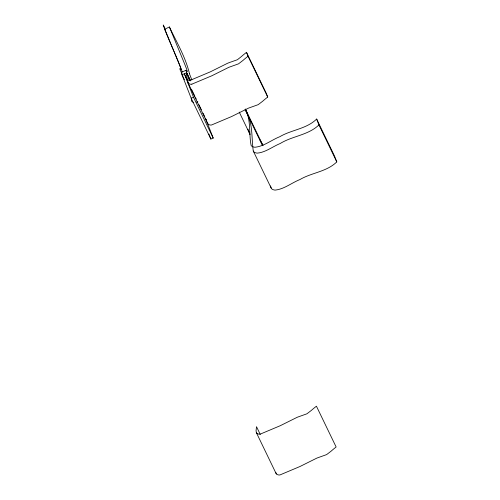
<?xml version="1.0" encoding="UTF-8"?>
<svg xmlns="http://www.w3.org/2000/svg" width="500" height="500" viewBox="0 0 500 500"><rect width="100%" height="100%" fill="white"/><g stroke="black" fill="none" stroke-linecap="round" stroke-linejoin="round"><path stroke-width="0.75" d="M182.275 72.013A11.806 0.425 67.3 0 0 179.281 64.262L164.788 29.181L169.406 26.962L183.95 62.306A11.806 0.425 67.3 0 1 186.95 70.062L187.35 71.744L186.05 70.306L186.375 71.912L190.369 80.438M191.456 98.131L191.675 101.056A2.631 2.181 -25.8 0 0 192.006 101.538L192.131 101.662M190.312 80.562L186.575 72.825L186.144 77.681L187.075 80.15M186.575 72.825L188.1 76.744L187.65 80.787L187.925 82.662L207.631 123.462A2.631 2.181 -25.8 0 0 207.956 123.944L208.088 124.069M245.012 109.694C253.294 122.044 251.294 137.213 253.281 151.037L271.256 188.231A4.375 3.631 -25.8 0 0 271.663 188.762A4.688 3.887 -25.8 0 0 273.031 189.662L274.375 190A12.469 10.344 -25.8 0 0 275.163 190.1C284.175 189.175 291.681 182.806 299.938 179.55C311.762 172.569 326.675 171.838 336.794 161.9L334.506 156.025L316.65 119.05C306.525 128.988 291.613 129.719 279.794 136.7C271.537 139.956 264.031 146.325 255.012 147.25A12.469 10.344 -25.8 0 1 254.225 147.15L252.887 146.812A4.688 3.887 -25.8 0 1 251.513 145.912A4.375 3.631 -25.8 0 1 251.112 145.381C248.744 133.431 251.256 120.369 245.369 109.019L262.887 145.294M316.65 119.05L318.938 124.931C308.231 135.219 292.538 135.919 280.225 143.494C272.631 146.581 265.65 152.369 257.306 153.125A12.469 10.344 -25.8 0 1 256.519 153.025L255.175 152.688A4.688 3.887 -25.8 0 1 253.663 151.631A4.375 3.631 -25.8 0 1 253.4 151.256L253.281 151.037M208.137 124.025A4.225 3.5 -25.8 0 0 211.562 124.987L231.531 116.575L248.538 108.112L258.206 104.65L262.644 101.256A84.981 70.469 -25.8 0 1 265.619 98.719L267.719 97.044L266.194 93.125L246.488 52.325L243.506 54.737A84.012 69.662 -25.8 0 0 241.412 56.544L237.381 59.744L229.481 62.512A33.525 27.8 -25.8 0 0 227.306 63.394L210.3 71.856L190.494 80.206A4.213 3.494 -25.8 0 1 186.906 79.312M246.488 52.325L248.019 56.244L245.919 57.925A84.981 70.469 -25.8 0 0 242.938 60.456L238.506 63.85L228.837 67.312L211.831 75.775L191.856 84.162M186.05 70.306L181.331 72.3L182 74.737L191.169 98.244L210.869 139.044L213.206 138.069L205.425 118.125M186.669 72.787L182 74.737L184.381 79.662M191.169 98.244L193.5 97.269L213.206 138.069M197.856 101.737L196.637 102.238M181.381 72.263L181.719 72.6M169.406 26.962C176.637 42.188 185.625 57.256 189.494 73.781M164.731 28.919L165.212 29.65M186.856 79.356L186.725 79.225A2.631 2.181 -25.8 0 1 186.4 78.744M188.381 83.269L188.256 83.144A2.631 2.181 -25.8 0 1 187.925 82.662M256.794 433.219L256.669 433.094A2.631 2.181 -25.8 0 1 256.337 432.612L256.062 430.737L256.512 426.694L260.25 434.431M276.5 474.019L276.369 473.894A2.631 2.181 -25.8 0 1 276.044 473.413L256.337 432.612M259.875 139.688L262.956 145.406M164.831 27.963L163.238 25L164.9 29.794A11.194 0.406 67.3 0 0 165.925 32.4L168.819 39.381A31.556 1.144 67.3 0 0 170.669 43.738M318.938 124.931L336.794 161.9M248.019 56.244L267.719 97.044M245.975 111.394L262.481 145.588M239.231 112.075L250.012 134.4L247.975 129.175M188.1 76.744L190.138 80.962M187.394 80.094L184.338 73.763L193.5 97.269M187.756 81.562L188.775 83.669M191.494 89.3L194.894 96.331M195.569 97.737L196.25 99.144M198.969 104.775L201.344 109.7M203.044 113.212L204.744 116.731M182.85 75.744L180.181 69.944A18.65 0.675 67.3 0 1 179.85 68.825C179.669 67.044 182.375 72.575 180.656 67.825A11.794 0.425 67.3 0 0 177.525 59.787L174.881 53.513M271.137 188.012L270.556 185.9M173.688 50.738L171.394 45.425M173.919 51.275L174.156 51.825M170.919 44.312L171.156 44.875M174.394 52.381L174.638 52.944M206.012 119.338L206.1 119.544A2.631 2.181 -25.8 0 0 206.2 119.725M207.631 123.462L207.375 122.4M276.044 473.413L275.788 472.344M208.925 134.056L210.869 139.044M191.85 79.887A11.806 0.425 67.3 0 1 189.494 73.781M193.731 102.5A4.225 3.5 -25.8 0 1 192.188 101.625M276.55 473.975A4.225 3.5 -25.8 0 0 279.975 474.931L299.944 466.519L316.95 458.056L326.625 454.6L331.056 451.206A84.981 70.469 -25.8 0 1 334.038 448.669L336.131 446.987L316.431 406.194L314.331 407.869A84.981 70.469 -25.8 0 0 311.356 410.406L306.919 413.8L297.25 417.256L280.244 425.719L260.269 434.113A4.225 3.5 -25.8 0 1 256.85 433.175M191.856 84.188A4.225 3.5 -25.8 0 1 188.438 83.231"/></g></svg>
